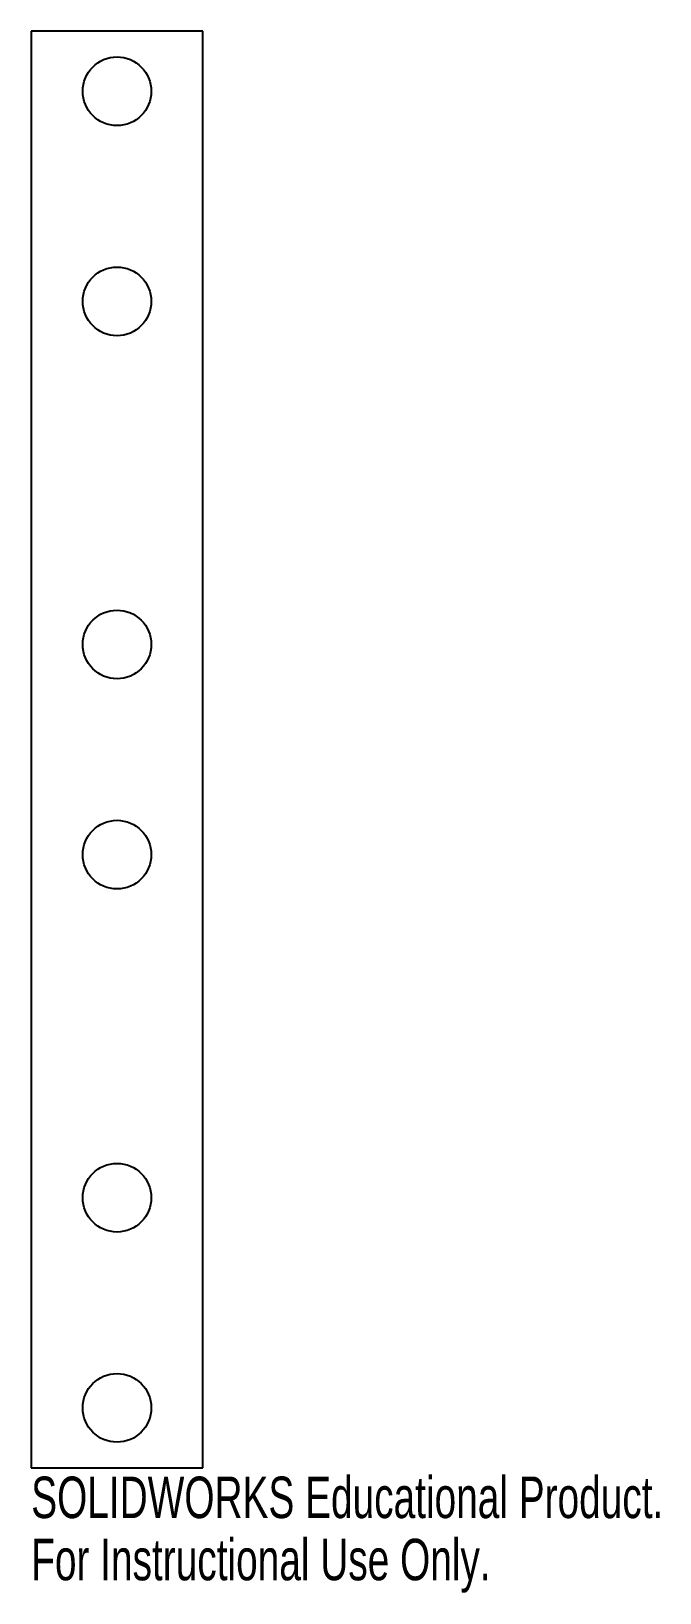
# Model space of a CAD drawing. Header units: millimetres. Extents: x 1.6 to 9, y -9.7 to 8.5.
import ezdxf

# ---------------------------------------------------------------- set-up
doc = ezdxf.new("R2010")
doc.units = ezdxf.units.MM
doc.styles.add('SLDTEXTSTYLE0', font='TXT', dxfattribs={"width": 0.7})

msp = doc.modelspace()

# ---------------------------------------------------------------- linework, layer by layer
at = {"color": 7, "linetype": 'Continuous', "lineweight": 25}
for p, q in [((3.634, 8.5), (1.634, 8.5)), ((1.634, 8.5), (1.634, -8.25)), ((3.634, -8.25), (3.634, 8.5)), ((1.634, -8.25), (3.634, -8.25))]:
    msp.add_line(p, q, dxfattribs=at)
for centre in [(2.634, 7.8), (2.634, 5.35), (2.634, 1.35), (2.634, -1.1), (2.634, -5.1), (2.634, -7.55)]:
    msp.add_circle(centre, 0.4, dxfattribs=at)

# ---------------------------------------------------------------- texts
at = {"color": 7, "linetype": 'Continuous', "char_height": 0.48336, "attachment_point": 1, "style": 'SLDTEXTSTYLE0'}
for s, insert in [('SOLIDWORKS Educational Product.', (1.634, -8.352)), ('For Instructional Use Only.', (1.634, -9.077))]:
    msp.add_mtext(s, dxfattribs=dict(at, insert=insert))

doc.saveas('drawing.dxf')
